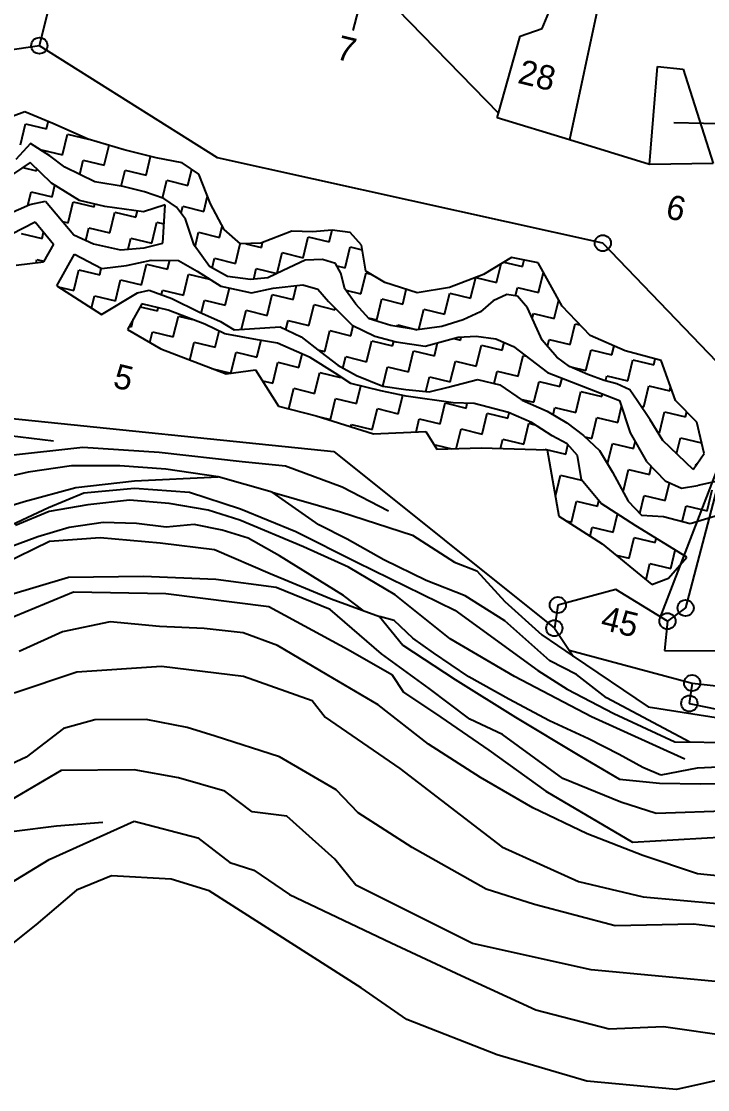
# Model space of a CAD drawing. Header units: metres. Extents: x 313511 to 316522, y 1911862 to 1914809.
# Drawn here: x 314515 to 315040, y 1912918 to 1913735 of the extents above; entities that cross this region are included whole.
import ezdxf

# ---------------------------------------------------------------- set-up
doc = ezdxf.new("R2010")
doc.units = ezdxf.units.M
for name, color, linetype in [('LINE_WATER', 4, 'Continuous'), ('OTHERS', 1, 'Continuous'), ('POLY_HATCH', 12, 'Continuous'), ('POLY_PARCEL', 6, 'Continuous'), ('POLY_WATER', 4, 'Continuous'), ('TEXT_PARCEL', 7, 'Continuous')]:
    doc.layers.add(name, color=color, linetype=linetype)
doc.styles.add('TEXT_MAP', font='')
doc.styles.get('TEXT_MAP').set_extended_font_data('Kruti Dev 050')
doc.dimstyles.get("Standard").update_dxf_attribs({"dimtxt": 0.18, "dimasz": 0.18, "dimexe": 0.18, "dimexo": 0.0625, "dimgap": 0.09, "dimtad": 0, "dimtih": 1, "dimtoh": 1, "dimdec": 4, "dimzin": 0, "dimdsep": 46, "dimtxsty": 'Standard', "dimcen": 0.09, "dimadec": 0, "dimazin": 0, "dimtfac": 1, "dimtdec": 4, "dimtofl": 0, "dimtmove": 0, "dimatfit": 3, "dimfxl": 1, "dimtolj": 1, "dimtzin": 0, "dimarcsym": 0})

msp = doc.modelspace()

# ---------------------------------------------------------------- linework, layer by layer
for centre in [(314528.77, 1913716.78), (314959.78, 1913565.73), (314925.44, 1913288.88), (315023.14, 1913286.65), (315009.26, 1913276.57), (314922.75, 1913271.19), (315028.15, 1913229.2), (315026, 1913213.62)]:
    msp.add_circle(centre, 6.18)
at = {"layer": 'LINE_WATER'}
for p, q in [((314505.98, 1913418.54), (314539.63, 1913414.63)), ((314504.3, 1913403.24), (314561.94, 1913409.77)), ((314561.94, 1913409.77), (314620.36, 1913405.76)), ((314620.36, 1913405.76), (314683.94, 1913398.65)), ((314553.28, 1913395.47), (314520.13, 1913390.45)), ((314590.3, 1913395.26), (314553.28, 1913395.47)), ((314625.51, 1913392.92), (314590.3, 1913395.26)), ((314683.94, 1913398.65), (314716.97, 1913395.26)), ((314716.97, 1913395.26), (314760.3, 1913379.38)), ((314520.13, 1913390.45), (314486.81, 1913382.92)), ((314601.67, 1913383.92), (314665.65, 1913387.04)), ((314665.65, 1913387.04), (314625.51, 1913392.92)), ((314706.95, 1913375.3), (314665.65, 1913387.04)), ((314517.08, 1913368.15), (314556.64, 1913378.91)), ((314556.64, 1913378.91), (314601.67, 1913383.92)), ((314562.82, 1913374.75), (314601.63, 1913378.39)), ((314601.63, 1913378.39), (314643.52, 1913375.29)), ((314760.3, 1913379.38), (314795.97, 1913360.94)), ((314535.88, 1913363.52), (314562.82, 1913374.75)), ((314597.76, 1913369.1), (314565.89, 1913365.5)), ((314628.14, 1913366.51), (314597.76, 1913369.1)), ((314643.52, 1913375.29), (314682.65, 1913362.58)), ((314742.63, 1913350.17), (314706.95, 1913375.3)), ((314706.95, 1913375.3), (314759.23, 1913360.27)), ((314480.67, 1913357.02), (314517.08, 1913368.15)), ((314503.22, 1913348.12), (314535.88, 1913363.52)), ((314565.89, 1913365.5), (314536.16, 1913360.38)), ((314657.93, 1913361.55), (314628.14, 1913366.51)), ((314682.05, 1913353.93), (314657.93, 1913361.55)), ((314682.65, 1913362.58), (314724.94, 1913345.26)), ((314536.16, 1913360.38), (314510.64, 1913349.71)), ((314730.73, 1913333.31), (314682.05, 1913353.93)), ((314759.23, 1913360.27), (314814.25, 1913342.42)), ((314551.53, 1913348.28), (314527.51, 1913341.02)), ((314577.63, 1913352.13), (314551.53, 1913348.28)), ((314602.99, 1913351.17), (314577.63, 1913352.13)), ((314625.81, 1913348.34), (314602.99, 1913351.17)), ((314647.32, 1913350.39), (314625.81, 1913348.34)), ((314668.57, 1913346.27), (314647.32, 1913350.39)), ((314688.48, 1913339.99), (314668.57, 1913346.27)), ((314724.94, 1913345.26), (314771.73, 1913321.71)), ((314764.18, 1913339.16), (314742.63, 1913350.17)), ((314500.08, 1913319.98), (314536.45, 1913337.78)), ((314527.51, 1913341.02), (314504.87, 1913332.59)), ((314536.45, 1913337.78), (314575.2, 1913340.65)), ((314575.2, 1913340.65), (314621.19, 1913336.37)), ((314621.19, 1913336.37), (314662.81, 1913331.36)), ((314712.45, 1913326.49), (314688.48, 1913339.99)), ((314792.32, 1913323.56), (314764.18, 1913339.16)), ((314814.25, 1913342.42), (314846.27, 1913321.6)), ((314662.81, 1913331.36), (314705.38, 1913312.95)), ((314765.3, 1913317.88), (314730.73, 1913333.31)), ((314761.45, 1913296.1), (314712.45, 1913326.49)), ((314771.73, 1913321.71), (314846.58, 1913284.93)), ((314824.7, 1913307.79), (314792.32, 1913323.56)), ((314846.27, 1913321.6), (314863.33, 1913315.11)), ((314705.38, 1913312.95), (314751.91, 1913293.59)), ((314800.98, 1913296.63), (314765.3, 1913317.88)), ((314863.33, 1913315.11), (314884.86, 1913291.69)), ((314550.99, 1913310.02), (314504.14, 1913295.95)), ((314608.38, 1913310.75), (314550.99, 1913310.02)), ((314663.83, 1913308.37), (314608.38, 1913310.75)), ((314709.97, 1913302.26), (314663.83, 1913308.37)), ((314854.63, 1913296.03), (314824.7, 1913307.79)), ((314489.34, 1913272.01), (314554.88, 1913298.9)), ((314554.88, 1913298.9), (314625.56, 1913297.61)), ((314625.56, 1913297.61), (314704.36, 1913287.77)), ((314751.12, 1913285.4), (314709.97, 1913302.26)), ((314777.37, 1913284.33), (314761.45, 1913296.1)), ((314842.98, 1913263.03), (314800.98, 1913296.63)), ((314884.92, 1913276.91), (314854.63, 1913296.03)), ((314704.36, 1913287.77), (314764.96, 1913254.81)), ((314751.91, 1913293.59), (314789.07, 1913280.08)), ((314884.86, 1913291.69), (314913.18, 1913266.2)), ((314790.55, 1913251.6), (314751.12, 1913285.4)), ((314789.07, 1913280.08), (314806.81, 1913258.12)), ((314800.13, 1913277.16), (314789.07, 1913280.08)), ((314846.58, 1913284.93), (314910.19, 1913238.89)), ((314582.86, 1913275.95), (314546.56, 1913268.31)), ((314620.66, 1913272.47), (314582.86, 1913275.95)), ((314654.77, 1913271.07), (314620.66, 1913272.47)), ((314684.81, 1913267.68), (314654.77, 1913271.07)), ((314814.49, 1913263.5), (314800.13, 1913277.16)), ((314919.23, 1913246.11), (314884.92, 1913276.91)), ((314546.56, 1913268.31), (314513.27, 1913253.34)), ((314710.93, 1913258.05), (314684.81, 1913267.68)), ((314830.31, 1913252.39), (314814.49, 1913263.5)), ((314892.2, 1913234.22), (314842.98, 1913263.03)), ((314913.18, 1913266.2), (314937.02, 1913249.9)), ((314748.87, 1913235.38), (314710.93, 1913258.05)), ((314764.96, 1913254.81), (314798.36, 1913235.64)), ((314806.81, 1913258.12), (314846.89, 1913231.94)), ((314826.96, 1913225.11), (314790.55, 1913251.6)), ((314857.27, 1913234.01), (314830.31, 1913252.39)), ((314934.04, 1913254.35), (314937.02, 1913249.9)), ((314937.02, 1913249.9), (314994.62, 1913210.96)), ((314557.44, 1913237.84), (314622.29, 1913242.15)), ((314622.29, 1913242.15), (314684.83, 1913234.46)), ((314910.19, 1913238.89), (314932.67, 1913224.66)), ((314939.66, 1913235.81), (314919.23, 1913246.11)), ((314509.48, 1913221.65), (314557.44, 1913237.84)), ((314684.83, 1913234.46), (314737.57, 1913215.98)), ((314787.93, 1913212.44), (314748.87, 1913235.38)), ((314798.36, 1913235.64), (314807.42, 1913222.37)), ((314846.89, 1913231.94), (314892.92, 1913203.12)), ((314887.84, 1913216.82), (314857.27, 1913234.01)), ((314951.23, 1913203.28), (314892.2, 1913234.22)), ((314962.72, 1913217.8), (314939.66, 1913235.81)), ((314807.42, 1913222.37), (314836.01, 1913203.17)), ((314858.12, 1913201.69), (314826.96, 1913225.11)), ((314932.67, 1913224.66), (314968.21, 1913205.98)), ((314737.57, 1913215.98), (314747.33, 1913203.14)), ((314918.99, 1913200.33), (314887.84, 1913216.82)), ((315026.47, 1913184.04), (314962.72, 1913217.8)), ((314826.49, 1913182.44), (314787.93, 1913212.44)), ((314968.21, 1913205.98), (315014.98, 1913184.15)), ((314994.62, 1913210.96), (315054.62, 1913201.56)), ((314571.26, 1913200.98), (314547.23, 1913194.54)), ((314610.59, 1913201.31), (314571.26, 1913200.98)), ((314641.77, 1913195.24), (314610.59, 1913201.31)), ((314747.33, 1913203.14), (314804.6, 1913163.81)), ((314836.01, 1913203.17), (314872.7, 1913177.81)), ((314883.13, 1913189.94), (314858.12, 1913201.69)), ((314892.92, 1913203.12), (314942.35, 1913173.48)), ((314948.75, 1913186.67), (314918.99, 1913200.33)), ((315022.52, 1913170.88), (314951.23, 1913203.28)), ((314547.23, 1913194.54), (314518.8, 1913172.41)), ((314663.21, 1913188.54), (314641.77, 1913195.24)), ((314929.2, 1913156.32), (314883.13, 1913189.94)), ((314712.39, 1913172.72), (314663.21, 1913188.54)), ((314866.14, 1913156.96), (314826.49, 1913182.44)), ((314972.23, 1913174.53), (314948.75, 1913186.67)), ((315014.98, 1913184.15), (315063.51, 1913183.71)), ((314755.71, 1913147.55), (314712.39, 1913172.72)), ((314872.7, 1913177.81), (314916.35, 1913146.57)), ((314942.35, 1913173.48), (314972.48, 1913155.69)), ((314990.39, 1913164.52), (314972.23, 1913174.53)), ((314518.8, 1913172.41), (314478.05, 1913153.88)), ((315060.74, 1913165.52), (315031.87, 1913164.01)), ((314545.51, 1913162.32), (314497.41, 1913134.38)), ((314601.39, 1913162.89), (314545.51, 1913162.32)), ((314635.09, 1913156.65), (314601.39, 1913162.89)), ((314670.66, 1913146.64), (314635.09, 1913156.65)), ((314804.6, 1913163.81), (314882.62, 1913103.89)), ((314906.34, 1913133.74), (314866.14, 1913156.96)), ((315004.21, 1913158.88), (314990.39, 1913164.52)), ((315031.87, 1913164.01), (315004.21, 1913158.88)), ((314973.6, 1913138.07), (314929.2, 1913156.32)), ((314972.48, 1913155.69), (315003.22, 1913152.72)), ((315003.22, 1913152.72), (315034.5, 1913152.02)), ((315034.5, 1913152.02), (315119.57, 1913153.22)), ((314691.49, 1913130.78), (314670.66, 1913146.64)), ((314772.72, 1913129.96), (314755.71, 1913147.55)), ((314916.35, 1913146.57), (314982.65, 1913107.45)), ((314947.93, 1913113.78), (314906.34, 1913133.74)), ((315000.56, 1913129.43), (314973.6, 1913138.07)), ((315113.29, 1913133.5), (315000.56, 1913129.43)), ((314718.12, 1913127.37), (314691.49, 1913130.78)), ((314754.76, 1913094.38), (314718.12, 1913127.37)), ((314813.93, 1913103.5), (314772.72, 1913129.96)), ((314509.57, 1913115.92), (314541.89, 1913119.99)), ((314536.2, 1913094.23), (314601.28, 1913123.58)), ((314541.89, 1913119.99), (314577.23, 1913122.77)), ((314601.28, 1913123.58), (314650.06, 1913110.92)), ((314650.06, 1913110.92), (314674.58, 1913091.95)), ((314990.34, 1913097.2), (314947.93, 1913113.78)), ((314982.65, 1913107.45), (315052.87, 1913111.66)), ((314870.57, 1913071.51), (314813.93, 1913103.5)), ((314882.62, 1913103.89), (314941.21, 1913077.41)), ((314481.21, 1913060.76), (314536.2, 1913094.23)), ((314674.58, 1913091.95), (314692.86, 1913086.13)), ((314770.79, 1913074.7), (314754.76, 1913094.38)), ((315032.17, 1913083.17), (314990.34, 1913097.2)), ((314692.86, 1913086.13), (314720.25, 1913067.57)), ((315076.33, 1913078.73), (315032.17, 1913083.17)), ((314583.93, 1913081.81), (314557.15, 1913070.86)), ((314629.64, 1913079.31), (314583.93, 1913081.81)), ((314658.79, 1913070.3), (314629.64, 1913079.31)), ((314860.07, 1913030.05), (314770.79, 1913074.7)), ((314941.21, 1913077.41), (314990.78, 1913065.68)), ((314557.15, 1913070.86), (314526.03, 1913044.34)), ((314775.02, 1912996.12), (314658.79, 1913070.3)), ((314720.25, 1913067.57), (314797.78, 1913030.48)), ((314907.58, 1913059.84), (314870.57, 1913071.51)), ((314969.2, 1913043.39), (314907.58, 1913059.84)), ((314990.78, 1913065.68), (315047.37, 1913060.63)), ((314526.03, 1913044.34), (314474.76, 1913003.32)), ((315029.13, 1913044.71), (314969.2, 1913043.39)), ((315113.29, 1913034.76), (315029.13, 1913044.71)), ((314797.78, 1913030.48), (314851.36, 1913005.57)), ((314950.87, 1913009.96), (314860.07, 1913030.05)), ((315073.97, 1912998.38), (314950.87, 1913009.96)), ((314851.36, 1913005.57), (314908.48, 1912979.25)), ((314809.9, 1912971.87), (314775.02, 1912996.12)), ((314908.48, 1912979.25), (314964.6, 1912964.8)), ((314879.05, 1912944.84), (314809.9, 1912971.87)), ((314964.6, 1912964.8), (315006.35, 1912966.58)), ((315006.35, 1912966.58), (315060.72, 1912958.65)), ((314947.63, 1912924.6), (314879.05, 1912944.84)), ((315065.25, 1912929.3), (315016.24, 1912918.2)), ((315016.24, 1912918.2), (314947.63, 1912924.6))]:
    msp.add_line(p, q, dxfattribs=at)
at = {"layer": 'OTHERS', "ltscale": 10}
msp.add_line((315003.6, 1913279.04), (315058.16, 1913420.55), dxfattribs=at)
at = {"layer": 'POLY_HATCH'}
for p, q in [((314517.56, 1913666.17), (314497.49, 1913658.66)), ((314539.03, 1913657.14), (314517.56, 1913666.17)), ((314566.14, 1913645.38), (314539.03, 1913657.14)), ((314521.97, 1913641.99), (314510.88, 1913629.6)), ((314536.89, 1913632.45), (314521.97, 1913641.99)), ((314593.65, 1913637.13), (314566.14, 1913645.38)), ((314548.25, 1913623.77), (314536.89, 1913632.45)), ((314618.07, 1913630.98), (314593.65, 1913637.13)), ((314638.12, 1913627.24), (314618.07, 1913630.98)), ((314521.82, 1913627.45), (314501.86, 1913613.99)), ((314537.93, 1913611.7), (314521.82, 1913627.45)), ((314571.15, 1913612.7), (314548.25, 1913623.77)), ((314650.66, 1913618.58), (314638.12, 1913627.24)), ((314659.8, 1913595.88), (314650.66, 1913618.58)), ((314559.48, 1913598.39), (314537.93, 1913611.7)), ((314592.88, 1913609.04), (314571.15, 1913612.7)), ((314609.16, 1913605.09), (314592.88, 1913609.04)), ((314521.54, 1913595.22), (314533.46, 1913597.71)), ((314533.46, 1913597.71), (314555.22, 1913571.97)), ((314578.81, 1913593.7), (314559.48, 1913598.39)), ((314624.05, 1913599.86), (314609.16, 1913605.09)), ((314633.75, 1913593.2), (314624.05, 1913599.86)), ((314504.07, 1913587.61), (314521.54, 1913595.22)), ((314608.55, 1913589.72), (314578.81, 1913593.7)), ((314624.89, 1913594.91), (314608.55, 1913589.72)), ((314623.19, 1913565.71), (314624.89, 1913594.91)), ((314640.67, 1913583.99), (314633.75, 1913593.2)), ((314670.09, 1913576.06), (314659.8, 1913595.88)), ((314507.14, 1913572.58), (314525.61, 1913582.1)), ((314525.61, 1913582.1), (314539.69, 1913564.97)), ((314647.16, 1913564.11), (314640.67, 1913583.99)), ((314682.54, 1913565.16), (314670.09, 1913576.06)), ((314721.87, 1913574.97), (314698.2, 1913565.63)), ((314737.75, 1913574.49), (314721.87, 1913574.97)), ((314752.66, 1913575.6), (314737.75, 1913574.49)), ((314766.43, 1913573.83), (314752.66, 1913575.6)), ((314775.16, 1913564.29), (314766.43, 1913573.83)), ((314539.69, 1913564.97), (314531.99, 1913551.46)), ((314555.22, 1913571.97), (314570.25, 1913565.09)), ((314570.25, 1913565.09), (314590.73, 1913560.66)), ((314608.87, 1913562.18), (314623.19, 1913565.71)), ((314698.2, 1913565.63), (314682.54, 1913565.16)), ((314542.01, 1913533.08), (314555.62, 1913557.34)), ((314555.62, 1913557.34), (314576.65, 1913546.31)), ((314590.73, 1913560.66), (314608.87, 1913562.18)), ((314658.83, 1913547.82), (314647.16, 1913564.11)), ((314778.65, 1913544.32), (314775.16, 1913564.29)), ((314510.92, 1913548.78), (314531.99, 1913551.46)), ((314576.65, 1913546.31), (314595.55, 1913548.73)), ((314595.55, 1913548.73), (314614.31, 1913552.79)), ((314614.31, 1913552.79), (314635.26, 1913552.55)), ((314635.26, 1913552.55), (314649.41, 1913544.27)), ((314732.18, 1913552.63), (314715.22, 1913544.9)), ((314745.25, 1913553.23), (314732.18, 1913552.63)), ((314755.3, 1913550.25), (314745.25, 1913553.23)), ((314759.42, 1913542.79), (314755.3, 1913550.25)), ((314890.03, 1913554.87), (314868.62, 1913541.84)), ((314910.4, 1913550.61), (314890.03, 1913554.87)), ((314928.75, 1913517.57), (314910.4, 1913550.61)), ((314649.41, 1913544.27), (314667.64, 1913532.85)), ((314672.59, 1913540.17), (314658.83, 1913547.82)), ((314715.22, 1913544.9), (314703.58, 1913539.11)), ((314762.42, 1913530.76), (314759.42, 1913542.79)), ((314792.99, 1913535.66), (314778.65, 1913544.32)), ((314868.62, 1913541.84), (314842.51, 1913531.75)), ((314542.01, 1913533.08), (314576.38, 1913511.02)), ((314667.64, 1913532.85), (314691.17, 1913527.68)), ((314690.38, 1913538.01), (314672.59, 1913540.17)), ((314703.58, 1913539.11), (314690.38, 1913538.01)), ((314707.65, 1913531.22), (314730.36, 1913533.79)), ((314730.36, 1913533.79), (314741.93, 1913530.44)), ((314817.85, 1913527.6), (314792.99, 1913535.66)), ((314576.38, 1913511.02), (314603.72, 1913527.71)), ((314603.72, 1913527.71), (314612.85, 1913529.8)), ((314612.85, 1913529.8), (314630.16, 1913523.45)), ((314691.17, 1913527.68), (314707.65, 1913531.22)), ((314741.93, 1913530.44), (314749.87, 1913520.98)), ((314770.88, 1913519.01), (314762.42, 1913530.76)), ((314842.51, 1913531.75), (314817.85, 1913527.6)), ((314886.27, 1913526.53), (314875.89, 1913521.51)), ((314894.53, 1913525.06), (314886.27, 1913526.53)), ((314902.09, 1913516.23), (314894.53, 1913525.06)), ((314607.08, 1913519.36), (314596.21, 1913499.55)), ((314627.43, 1913514.42), (314607.08, 1913519.36)), ((314630.16, 1913523.45), (314650.8, 1913513.06)), ((314749.87, 1913520.98), (314768.16, 1913503.08)), ((314781.02, 1913507.91), (314770.88, 1913519.01)), ((314875.89, 1913521.51), (314866.3, 1913513.07)), ((314913.31, 1913491.43), (314902.09, 1913516.23)), ((314950.1, 1913495.07), (314928.75, 1913517.57)), ((314655.34, 1913503.79), (314627.43, 1913514.42)), ((314650.8, 1913513.06), (314667.36, 1913505.81)), ((314797.56, 1913502.82), (314781.02, 1913507.91)), ((314866.3, 1913513.07), (314853.02, 1913507.14)), ((314670.76, 1913496.28), (314655.34, 1913503.79)), ((314667.36, 1913505.81), (314677.68, 1913499.54)), ((314677.68, 1913499.54), (314713.11, 1913501.78)), ((314713.11, 1913501.78), (314729.04, 1913494.15)), ((314768.16, 1913503.08), (314785.48, 1913494.57)), ((314817.77, 1913499.53), (314797.56, 1913502.82)), ((314836.67, 1913501.95), (314817.77, 1913499.53)), ((314853.02, 1913507.14), (314836.67, 1913501.95)), ((314596.21, 1913499.55), (314621.63, 1913484.84)), ((314695.55, 1913491.88), (314670.76, 1913496.28)), ((314711.06, 1913489.19), (314695.55, 1913491.88)), ((314729.04, 1913494.15), (314743.98, 1913482.45)), ((314785.48, 1913494.57), (314801.64, 1913490.11)), ((314824.01, 1913486.84), (314849.16, 1913493.7)), ((314849.16, 1913493.7), (314862.86, 1913494.68)), ((314862.86, 1913494.68), (314877.99, 1913492.63)), ((314877.99, 1913492.63), (314891.61, 1913486.63)), ((314924.7, 1913478.44), (314913.31, 1913491.43)), ((314976.79, 1913483.42), (314950.1, 1913495.07)), ((314621.63, 1913484.84), (314671.55, 1913465.69)), ((314735.89, 1913478.32), (314711.06, 1913489.19)), ((314801.64, 1913490.11), (314824.01, 1913486.84)), ((314891.61, 1913486.63), (314917.53, 1913466.88)), ((315004.51, 1913476.01), (314976.79, 1913483.42)), ((314755.02, 1913466.14), (314735.89, 1913478.32)), ((314743.98, 1913482.45), (314757.12, 1913472.26)), ((314934.27, 1913471.27), (314924.7, 1913478.44)), ((315015.3, 1913445.27), (315004.51, 1913476.01)), ((314671.55, 1913465.69), (314694.19, 1913468.72)), ((314694.19, 1913468.72), (314711.63, 1913441.13)), ((314757.12, 1913472.26), (314771.4, 1913464.49)), ((314917.53, 1913466.88), (314972.65, 1913445.43)), ((314948.41, 1913465.15), (314934.27, 1913471.27)), ((314767.14, 1913458.36), (314755.02, 1913466.14)), ((314771.4, 1913464.49), (314791.52, 1913456.38)), ((314841.42, 1913455.58), (314863.85, 1913461.44)), ((314863.85, 1913461.44), (314881.15, 1913457.24)), ((314960.75, 1913460.54), (314948.41, 1913465.15)), ((314970.42, 1913458.19), (314960.75, 1913460.54)), ((314790.03, 1913452.8), (314767.14, 1913458.36)), ((314809.49, 1913448.62), (314790.03, 1913452.8)), ((314791.52, 1913456.38), (314809.18, 1913453.71)), ((314809.18, 1913453.71), (314827.1, 1913452.05)), ((314827.1, 1913452.05), (314841.42, 1913455.58)), ((314881.15, 1913457.24), (314898.24, 1913445.56)), ((314980.61, 1913453.57), (314970.42, 1913458.19)), ((314986.13, 1913445.23), (314980.61, 1913453.57)), ((314845.45, 1913443.66), (314809.49, 1913448.62)), ((314861.45, 1913443.01), (314845.45, 1913443.66)), ((314887.78, 1913436.08), (314861.45, 1913443.01)), ((314898.24, 1913445.56), (314917.22, 1913437.19)), ((314972.65, 1913445.43), (314980.76, 1913420.57)), ((314996.01, 1913430.45), (314986.13, 1913445.23)), ((315031.83, 1913428.88), (315015.3, 1913445.27)), ((314711.63, 1913441.13), (314740.64, 1913433.72)), ((314905.36, 1913428.59), (314887.78, 1913436.08)), ((314917.22, 1913437.19), (314932.26, 1913428.15)), ((314740.64, 1913433.72), (314784.4, 1913419.77)), ((314920.99, 1913418.23), (314905.36, 1913428.59)), ((314932.26, 1913428.15), (314945.03, 1913418.59)), ((315005.64, 1913414.65), (314996.01, 1913430.45)), ((315037.47, 1913404.78), (315031.83, 1913428.88)), ((314784.4, 1913419.77), (314824.55, 1913421.52)), ((314824.55, 1913421.52), (314832.79, 1913408.03)), ((314932.46, 1913412.22), (314920.99, 1913418.23)), ((314945.03, 1913418.59), (314957.3, 1913407)), ((314980.76, 1913420.57), (314993.23, 1913398.7)), ((314940.52, 1913403.26), (314932.46, 1913412.22)), ((315028.9, 1913392.68), (315005.64, 1913414.65)), ((314832.79, 1913408.03), (314866.81, 1913409.04)), ((314866.81, 1913409.04), (314917.31, 1913407.54)), ((314917.31, 1913407.54), (314926.16, 1913356.82)), ((314943.57, 1913384.76), (314940.52, 1913403.26)), ((314957.3, 1913407), (314967.32, 1913390.57)), ((315028.9, 1913392.68), (315037.47, 1913404.78)), ((314993.23, 1913398.7), (315007.42, 1913383.95)), ((314967.32, 1913390.57), (314979.15, 1913368.32)), ((314958.55, 1913366.58), (314943.57, 1913384.76)), ((315007.42, 1913383.95), (315020.03, 1913378.2)), ((315020.03, 1913378.2), (315032.44, 1913380.35)), ((315047.45, 1913383.68), (315032.44, 1913380.35)), ((314985.08, 1913349.38), (314958.55, 1913366.58)), ((314979.15, 1913368.32), (314989.51, 1913357.73)), ((315026.57, 1913351.21), (315063.19, 1913362.25)), ((314926.16, 1913356.82), (314959.3, 1913335.8)), ((314989.51, 1913357.73), (315006.35, 1913356.66)), ((315006.35, 1913356.66), (315026.57, 1913351.21)), ((315023.98, 1913325.41), (314985.08, 1913349.38)), ((314959.3, 1913335.8), (314997.41, 1913304.68)), ((315010.07, 1913309.49), (315023.98, 1913325.41)), ((314997.41, 1913304.68), (315010.07, 1913309.49))]:
    msp.add_line(p, q, dxfattribs=at)
at = {"layer": 'POLY_HATCH', "linetype": 'Continuous'}
for p, q in [((314514.34, 1913640.97), (314518.23, 1913656.97)), ((314518.23, 1913656.97), (314534.23, 1913653.09)), ((314534.23, 1913653.09), (314535.57, 1913658.59)), ((314546.35, 1913633.2), (314550.24, 1913649.21)), ((314550.24, 1913649.21), (314566.24, 1913645.32)), ((314566.24, 1913645.32), (314566.25, 1913645.35)), ((314578.36, 1913625.44), (314582.05, 1913640.61)), ((314530.25, 1913636.69), (314530.35, 1913637.08)), ((314530.35, 1913637.08), (314546.35, 1913633.2)), ((314610.37, 1913617.67), (314613.86, 1913632.04)), ((314516.1, 1913623.59), (314526.47, 1913621.08)), ((314526.47, 1913621.08), (314526.82, 1913622.56)), ((314559.67, 1913618.25), (314562.36, 1913629.32)), ((314562.36, 1913629.32), (314578.36, 1913625.44)), ((314642.38, 1913609.9), (314645.37, 1913622.23)), ((314591.39, 1913609.29), (314594.37, 1913621.55)), ((314594.37, 1913621.55), (314610.37, 1913617.67)), ((314538.59, 1913601.19), (314540.72, 1913609.98)), ((314623.08, 1913600.21), (314626.38, 1913613.79)), ((314626.38, 1913613.79), (314642.38, 1913609.9)), ((314520.03, 1913594.56), (314522.58, 1913605.07)), ((314522.58, 1913605.07), (314538.59, 1913601.19)), ((314654.51, 1913590.01), (314657.38, 1913601.88)), ((314550.71, 1913581.3), (314554.59, 1913597.31)), ((314554.59, 1913597.31), (314570.6, 1913593.43)), ((314570.6, 1913593.43), (314571.12, 1913595.57)), ((314582.72, 1913573.54), (314586.6, 1913589.54)), ((314586.6, 1913589.54), (314602.61, 1913585.66)), ((314602.61, 1913585.66), (314603.75, 1913590.36)), ((314637.21, 1913588.59), (314638.5, 1913593.9)), ((314638.5, 1913593.9), (314654.51, 1913590.01)), ((314546.46, 1913582.34), (314550.71, 1913581.3)), ((314614.73, 1913565.77), (314618.61, 1913581.78)), ((314618.61, 1913581.78), (314624.05, 1913580.46)), ((314530.82, 1913569.18), (314532.05, 1913574.26)), ((314564.38, 1913567.78), (314566.71, 1913577.42)), ((314566.71, 1913577.42), (314582.72, 1913573.54)), ((314647.95, 1913563), (314650.62, 1913574.01)), ((314650.62, 1913574.01), (314666.63, 1913570.13)), ((314666.63, 1913570.13), (314668.71, 1913578.71)), ((314750.53, 1913566.72), (314752.69, 1913575.6)), ((314514.82, 1913573.07), (314530.82, 1913569.18)), ((314596.66, 1913561.16), (314598.72, 1913569.65)), ((314598.72, 1913569.65), (314614.73, 1913565.77)), ((314678.75, 1913550.24), (314682.4, 1913565.28)), ((314686.6, 1913565.28), (314698.64, 1913562.36)), ((314698.64, 1913562.36), (314699.56, 1913566.17)), ((314730.65, 1913554.59), (314734.53, 1913570.6)), ((314734.53, 1913570.6), (314750.53, 1913566.72)), ((314710.82, 1913542.71), (314714.64, 1913558.48)), ((314714.64, 1913558.48), (314730.65, 1913554.59)), ((314762.66, 1913546.83), (314766.54, 1913562.83)), ((314766.54, 1913562.83), (314775.8, 1913560.59)), ((314526.35, 1913550.74), (314526.94, 1913553.18)), ((314526.94, 1913553.18), (314532.24, 1913551.89)), ((314606.96, 1913533.76), (314610.85, 1913549.77)), ((314610.85, 1913549.77), (314626.85, 1913545.88)), ((314626.85, 1913545.88), (314628.49, 1913552.63)), ((314660.93, 1913546.65), (314662.74, 1913554.12)), ((314662.74, 1913554.12), (314678.75, 1913550.24)), ((314878.57, 1913535.65), (314882.06, 1913550.02)), ((314884.09, 1913551.26), (314898.46, 1913547.77)), ((314898.46, 1913547.77), (314899.69, 1913552.85)), ((314555.07, 1913529.41), (314558.95, 1913545.41)), ((314558.95, 1913545.41), (314574.95, 1913541.53)), ((314574.95, 1913541.53), (314576.17, 1913546.56)), ((314638.97, 1913526), (314642.86, 1913542)), ((314642.86, 1913542), (314658.86, 1913538.12)), ((314692.78, 1913538.21), (314694.75, 1913546.36)), ((314694.75, 1913546.36), (314710.47, 1913542.54)), ((314756.35, 1913548.36), (314762.66, 1913546.83)), ((314774.78, 1913526.94), (314778.66, 1913542.95)), ((314778.66, 1913542.95), (314782.43, 1913542.03)), ((314910.58, 1913527.89), (314914.36, 1913543.47)), ((314543.28, 1913532.27), (314555.07, 1913529.41)), ((314587.07, 1913521.64), (314590.96, 1913537.64)), ((314590.96, 1913537.64), (314606.96, 1913533.76)), ((314658.86, 1913538.12), (314658.91, 1913538.32)), ((314722.88, 1913522.58), (314725.46, 1913533.23)), ((314858.69, 1913523.53), (314862.56, 1913539.5)), ((314862.62, 1913539.52), (314878.57, 1913535.65)), ((314568.74, 1913515.93), (314571.07, 1913525.52)), ((314571.07, 1913525.52), (314587.07, 1913521.64)), ((314622.12, 1913526.4), (314622.97, 1913529.88)), ((314622.97, 1913529.88), (314638.97, 1913526)), ((314670.98, 1913518.23), (314674.18, 1913531.41)), ((314702.99, 1913510.46), (314706.88, 1913526.47)), ((314706.88, 1913526.47), (314722.88, 1913522.58)), ((314763.14, 1913529.76), (314774.78, 1913526.94)), ((314806.79, 1913519.17), (314809.49, 1913530.31)), ((314838.8, 1913511.41), (314842.68, 1913527.41)), ((314842.68, 1913527.41), (314858.69, 1913523.53)), ((314893.02, 1913525.33), (314894.58, 1913531.77)), ((314894.58, 1913531.77), (314910.58, 1913527.89)), ((314605.83, 1913517.09), (314619.08, 1913513.87)), ((314619.08, 1913513.87), (314619.67, 1913516.3)), ((314652.59, 1913512.27), (314654.98, 1913522.11)), ((314654.98, 1913522.11), (314670.98, 1913518.23)), ((314735, 1913502.7), (314738.89, 1913518.7)), ((314738.89, 1913518.7), (314754.89, 1913514.82)), ((314786.9, 1913507.05), (314790.78, 1913523.06)), ((314790.78, 1913523.06), (314806.79, 1913519.17)), ((314922.71, 1913508), (314926.16, 1913522.24)), ((314631.21, 1913493.99), (314635.09, 1913509.99)), ((314635.09, 1913509.99), (314646.02, 1913507.34)), ((314683.48, 1913499.9), (314686.99, 1913514.35)), ((314686.99, 1913514.35), (314702.99, 1913510.46)), ((314754.89, 1913514.82), (314755.13, 1913515.83)), ((314780.36, 1913508.64), (314786.9, 1913507.05)), ((314819.01, 1913499.69), (314822.79, 1913515.29)), ((314822.79, 1913515.29), (314838.8, 1913511.41)), ((314905.78, 1913508.07), (314906.7, 1913511.88)), ((314906.7, 1913511.88), (314922.71, 1913508)), ((314597.62, 1913502.13), (314599.2, 1913501.75)), ((314599.2, 1913501.75), (314600.61, 1913507.57)), ((314677.36, 1913499.74), (314678.08, 1913499.56)), ((314717.34, 1913499.76), (314719, 1913506.58)), ((314719, 1913506.58), (314735, 1913502.7)), ((314767.01, 1913494.93), (314768.9, 1913502.71)), ((314802.62, 1913502), (314802.9, 1913503.17)), ((314802.9, 1913503.17), (314817.85, 1913499.54)), ((314934.83, 1913488.11), (314938.71, 1913504.11)), ((314938.71, 1913504.11), (314942.36, 1913503.23)), ((314613.22, 1913489.71), (314615.2, 1913497.87)), ((314615.2, 1913497.87), (314631.21, 1913493.99)), ((314663.22, 1913486.22), (314666.2, 1913498.5)), ((314695.23, 1913478.45), (314698.36, 1913491.39)), ((314747.12, 1913482.81), (314751.01, 1913498.81)), ((314751.01, 1913498.81), (314767.01, 1913494.93)), ((314845.75, 1913492.77), (314850.92, 1913491.52)), ((314850.92, 1913491.52), (314851.49, 1913493.87)), ((314917.52, 1913486.63), (314918.82, 1913491.99)), ((314918.82, 1913491.99), (314934.83, 1913488.11)), ((314643.87, 1913476.31), (314647.21, 1913490.1)), ((314647.21, 1913490.1), (314663.22, 1913486.22)), ((314741.9, 1913484.08), (314747.12, 1913482.81)), ((314779.13, 1913475.04), (314783.02, 1913491.05)), ((314783.02, 1913491.05), (314799.02, 1913487.16)), ((314799.02, 1913487.16), (314799.86, 1913490.6)), ((314811.14, 1913467.28), (314815.03, 1913483.28)), ((314815.03, 1913483.28), (314831.03, 1913479.4)), ((314831.03, 1913479.4), (314833.46, 1913489.42)), ((314863.04, 1913471.63), (314866.92, 1913487.64)), ((314866.92, 1913487.64), (314882.93, 1913483.75)), ((314882.93, 1913483.75), (314884.4, 1913489.81)), ((314946.95, 1913468.22), (314950.83, 1913484.23)), ((314950.83, 1913484.23), (314966.84, 1913480.34)), ((314966.84, 1913480.34), (314968.46, 1913487.05)), ((314675.34, 1913466.33), (314679.22, 1913482.34)), ((314679.22, 1913482.34), (314695.23, 1913478.45)), ((314727.24, 1913470.69), (314729.74, 1913481.01)), ((314761, 1913470.15), (314763.13, 1913478.93)), ((314763.13, 1913478.93), (314779.13, 1913475.04)), ((314843.15, 1913459.51), (314847.04, 1913475.52)), ((314847.04, 1913475.52), (314863.04, 1913471.63)), ((314895.05, 1913463.87), (314898.93, 1913479.87)), ((314898.93, 1913479.87), (314901.21, 1913479.32)), ((314978.96, 1913460.46), (314982.84, 1913476.46)), ((314982.84, 1913476.46), (314998.85, 1913472.58)), ((314998.85, 1913472.58), (314999.97, 1913477.23)), ((314660.47, 1913469.94), (314675.34, 1913466.33)), ((314707.35, 1913458.57), (314711.23, 1913474.57)), ((314711.23, 1913474.57), (314727.24, 1913470.69)), ((314791.55, 1913456.37), (314795.14, 1913471.16)), ((314795.14, 1913471.16), (314811.14, 1913467.28)), ((314876.76, 1913458.31), (314879.05, 1913467.75)), ((314879.05, 1913467.75), (314895.05, 1913463.87)), ((314934.22, 1913471.31), (314946.95, 1913468.22)), ((314699.39, 1913460.5), (314707.35, 1913458.57)), ((314739.36, 1913450.8), (314743.24, 1913466.8)), ((314743.24, 1913466.8), (314759.25, 1913462.92)), ((314759.25, 1913462.92), (314759.35, 1913463.36)), ((314824.46, 1913452.3), (314827.15, 1913463.39)), ((314827.15, 1913463.39), (314843.15, 1913459.51)), ((314907.17, 1913443.98), (314911.06, 1913459.98)), ((314911.06, 1913459.98), (314927.06, 1913456.1)), ((314927.06, 1913456.1), (314928.63, 1913462.56)), ((314961.96, 1913460.25), (314962.95, 1913464.34)), ((314962.95, 1913464.34), (314978.96, 1913460.46)), ((314719.57, 1913439.1), (314723.35, 1913454.68)), ((314723.35, 1913454.68), (314739.36, 1913450.8)), ((314771.37, 1913443.03), (314774.64, 1913456.54)), ((314939.18, 1913436.21), (314943.07, 1913452.22)), ((314943.07, 1913452.22), (314959.07, 1913448.33)), ((314991.08, 1913440.57), (314994.96, 1913456.57)), ((314994.96, 1913456.57), (315010.97, 1913452.69)), ((315010.97, 1913452.69), (315011.67, 1913455.6)), ((314751.48, 1913430.91), (314755.36, 1913446.92)), ((314755.36, 1913446.92), (314771.37, 1913443.03)), ((314803.38, 1913435.27), (314806.76, 1913449.21)), ((314835.39, 1913427.5), (314839.27, 1913443.51)), ((314839.27, 1913443.51), (314855.28, 1913439.62)), ((314855.28, 1913439.62), (314856.15, 1913443.23)), ((314896.91, 1913446.47), (314907.17, 1913443.98)), ((314959.07, 1913448.33), (314959.6, 1913450.51)), ((314783.49, 1913423.14), (314787.37, 1913439.15)), ((314787.37, 1913439.15), (314803.38, 1913435.27)), ((314867.4, 1913419.73), (314871.28, 1913435.74)), ((314871.28, 1913435.74), (314887.28, 1913431.86)), ((314887.28, 1913431.86), (314888.26, 1913435.88)), ((314921.8, 1913434.43), (314923.18, 1913440.09)), ((314923.18, 1913440.09), (314939.18, 1913436.21)), ((314971.19, 1913428.45), (314974.18, 1913440.75)), ((314988.89, 1913441.1), (314991.08, 1913440.57)), ((315003.2, 1913420.68), (315007.09, 1913436.68)), ((315007.09, 1913436.68), (315023.09, 1913432.8)), ((315023.09, 1913432.8), (315024.02, 1913436.62)), ((314743.01, 1913432.96), (314751.48, 1913430.91)), ((314767.06, 1913425.3), (314767.48, 1913427.03)), ((314767.48, 1913427.03), (314783.49, 1913423.14)), ((314816.91, 1913421.19), (314819.38, 1913431.38)), ((314819.38, 1913431.38), (314835.39, 1913427.5)), ((314899.41, 1913411.97), (314903.29, 1913427.97)), ((314903.29, 1913427.97), (314908.02, 1913426.82)), ((314951.3, 1913416.32), (314955.19, 1913432.33)), ((314955.19, 1913432.33), (314971.19, 1913428.45)), ((314847.72, 1913408.47), (314851.39, 1913423.62)), ((314851.39, 1913423.62), (314867.4, 1913419.73)), ((315001.75, 1913421.03), (315003.2, 1913420.68)), ((314831.27, 1913410.52), (314831.5, 1913411.5)), ((314831.5, 1913411.5), (314844.37, 1913408.37)), ((314881.64, 1913408.6), (314883.4, 1913415.85)), ((314883.4, 1913415.85), (314899.41, 1913411.97)), ((314931.42, 1913404.2), (314933.17, 1913411.43)), ((314946.09, 1913417.59), (314951.3, 1913416.32)), ((314963.52, 1913396.8), (314967.31, 1913412.44)), ((314967.31, 1913412.44), (314983.31, 1913408.56)), ((314983.31, 1913408.56), (314984.6, 1913413.84)), ((315016.25, 1913404.63), (315019.21, 1913416.8)), ((315019.21, 1913416.8), (315035.21, 1913412.91)), ((315035.21, 1913412.91), (315035.39, 1913413.66)), ((314915.29, 1913407.6), (314915.41, 1913408.08)), ((314915.41, 1913408.08), (314931.42, 1913404.2)), ((314995.44, 1913388.67), (314996.93, 1913394.85)), ((315031.03, 1913395.69), (315031.33, 1913396.91)), ((315031.33, 1913396.91), (315031.81, 1913396.79)), ((314923.65, 1913372.19), (314927.53, 1913388.2)), ((314927.53, 1913388.2), (314943.54, 1913384.31)), ((314975.55, 1913376.55), (314979.43, 1913392.55)), ((314979.43, 1913392.55), (314995.44, 1913388.67)), ((314943.54, 1913384.31), (314943.63, 1913384.69)), ((315007.56, 1913368.78), (315010.86, 1913382.38)), ((315039.57, 1913361.02), (315043.45, 1913377.02)), ((314923.47, 1913372.23), (314923.65, 1913372.19)), ((314974.66, 1913376.76), (314975.55, 1913376.55)), ((314988.24, 1913359.03), (314991.55, 1913372.66)), ((314991.55, 1913372.66), (315007.56, 1913368.78)), ((314935.77, 1913352.3), (314939.66, 1913368.31)), ((314939.66, 1913368.31), (314955.66, 1913364.43)), ((314955.66, 1913364.43), (314956.72, 1913368.8)), ((315020.63, 1913352.81), (315023.56, 1913364.9)), ((315023.56, 1913364.9), (315039.57, 1913361.02)), ((314931.75, 1913353.28), (314935.77, 1913352.3)), ((314967.78, 1913344.54), (314971.15, 1913358.42)), ((314950.13, 1913341.62), (314951.78, 1913348.42)), ((314951.78, 1913348.42), (314967.78, 1913344.54)), ((314979.9, 1913324.65), (314983.79, 1913340.65)), ((314983.79, 1913340.65), (314999.79, 1913336.77)), ((314999.79, 1913336.77), (315000.54, 1913339.85)), ((315011.91, 1913316.88), (315015.28, 1913330.77)), ((314970.03, 1913327.05), (314979.9, 1913324.65)), ((314992.9, 1913308.37), (314995.91, 1913320.77)), ((314995.91, 1913320.77), (315011.91, 1913316.88))]:
    msp.add_line(p, q, dxfattribs=at)
at = {"layer": 'POLY_PARCEL'}
for p, q in [((314913.36, 1913730.04), (314932.28, 1913775.11)), ((314528.77, 1913716.78), (314540.23, 1913762.95)), ((314789.57, 1913758.1), (314880.01, 1913665.21)), ((314957.05, 1913750.83), (314934.25, 1913644.63)), ((314896.71, 1913724.05), (314913.36, 1913730.04)), ((314880.01, 1913665.21), (314896.71, 1913724.05)), ((314528.77, 1913716.78), (314351.48, 1913690.47)), ((314664.97, 1913630.95), (314528.77, 1913716.78)), ((314995.53, 1913625.97), (315001.61, 1913700.91)), ((315001.61, 1913700.91), (315021.18, 1913698.74)), ((315021.18, 1913698.74), (315044.23, 1913626.55)), ((314878.95, 1913661.46), (314880.01, 1913665.21)), ((314934.25, 1913644.63), (314878.95, 1913661.46)), ((314995.53, 1913625.97), (314934.25, 1913644.63)), ((314959.78, 1913565.73), (314664.97, 1913630.95)), ((315044.23, 1913626.55), (314995.53, 1913625.97)), ((315066.95, 1913454.18), (314959.78, 1913565.73)), ((315066.95, 1913454.18), (315023.14, 1913286.65)), ((314969.68, 1913300.82), (314925.44, 1913288.88)), ((315009.26, 1913276.57), (314969.68, 1913300.82)), ((314925.44, 1913288.88), (314922.75, 1913271.19)), ((315023.14, 1913286.65), (315009.26, 1913276.57)), ((315009.26, 1913276.57), (315007.09, 1913254.01)), ((315007.09, 1913254.01), (315053.01, 1913253.78)), ((315028.15, 1913229.2), (315048.86, 1913226.81))]:
    msp.add_line(p, q, dxfattribs=at)
at = {"layer": 'POLY_WATER'}
for p, q in [((314466.8, 1913435.7), (314754.04, 1913406.42)), ((314754.04, 1913406.42), (314922.75, 1913271.19)), ((314922.75, 1913271.19), (314934.04, 1913254.35)), ((314934.04, 1913254.35), (315028.15, 1913229.2)), ((315028.15, 1913229.2), (315026, 1913213.62)), ((315026, 1913213.62), (315070.46, 1913204.25))]:
    msp.add_line(p, q, dxfattribs=at)

# ---------------------------------------------------------------- texts
at = {"layer": 'TEXT_PARCEL', "style": 'TEXT_MAP'}
for s, height, p in [('7', 18.67, (314754.85, 1913706.84)), ('28', 18.674, (314893.88, 1913688.44)), ('6', 18.67, (315006.95, 1913585.27)), ('5', 18.67, (314584.29, 1913455.64)), ('45', 18.674, (314957.3, 1913270.51))]:
    msp.add_text(s, height=height, rotation=346.36241, dxfattribs=at).set_placement(p)

# ---------------------------------------------------------------- leaders
for points in [[(314768.78, 1913728.29), (314780.12, 1913771.63)], [(315067.85, 1913656.56), (315014.1, 1913657.74)]]:
    msp.add_leader(points, dimstyle='Standard', override={"dimtxt": 2.5, "dimasz": 2.5, "dimexe": 1.25, "dimexo": 0.625, "dimgap": 0.625, "dimtad": 1, "dimtih": 0, "dimtoh": 0, "dimzin": 8, "dimcen": 2.5, "dimtofl": 1})

doc.saveas('drawing.dxf')
